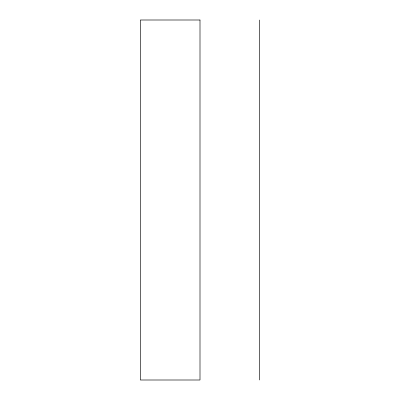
<?xml version="1.0" encoding="UTF-8"?>
<svg xmlns="http://www.w3.org/2000/svg" width="400" height="400" viewBox="0 0 400 400"><rect width="100%" height="100%" fill="white"/><g stroke="black" fill="none" stroke-linecap="round" stroke-linejoin="round"><path stroke-width="0.6" d="M259.68 20L259.68 380M200 20L140.32 20L140.32 380L200 380L200 20"/></g></svg>
